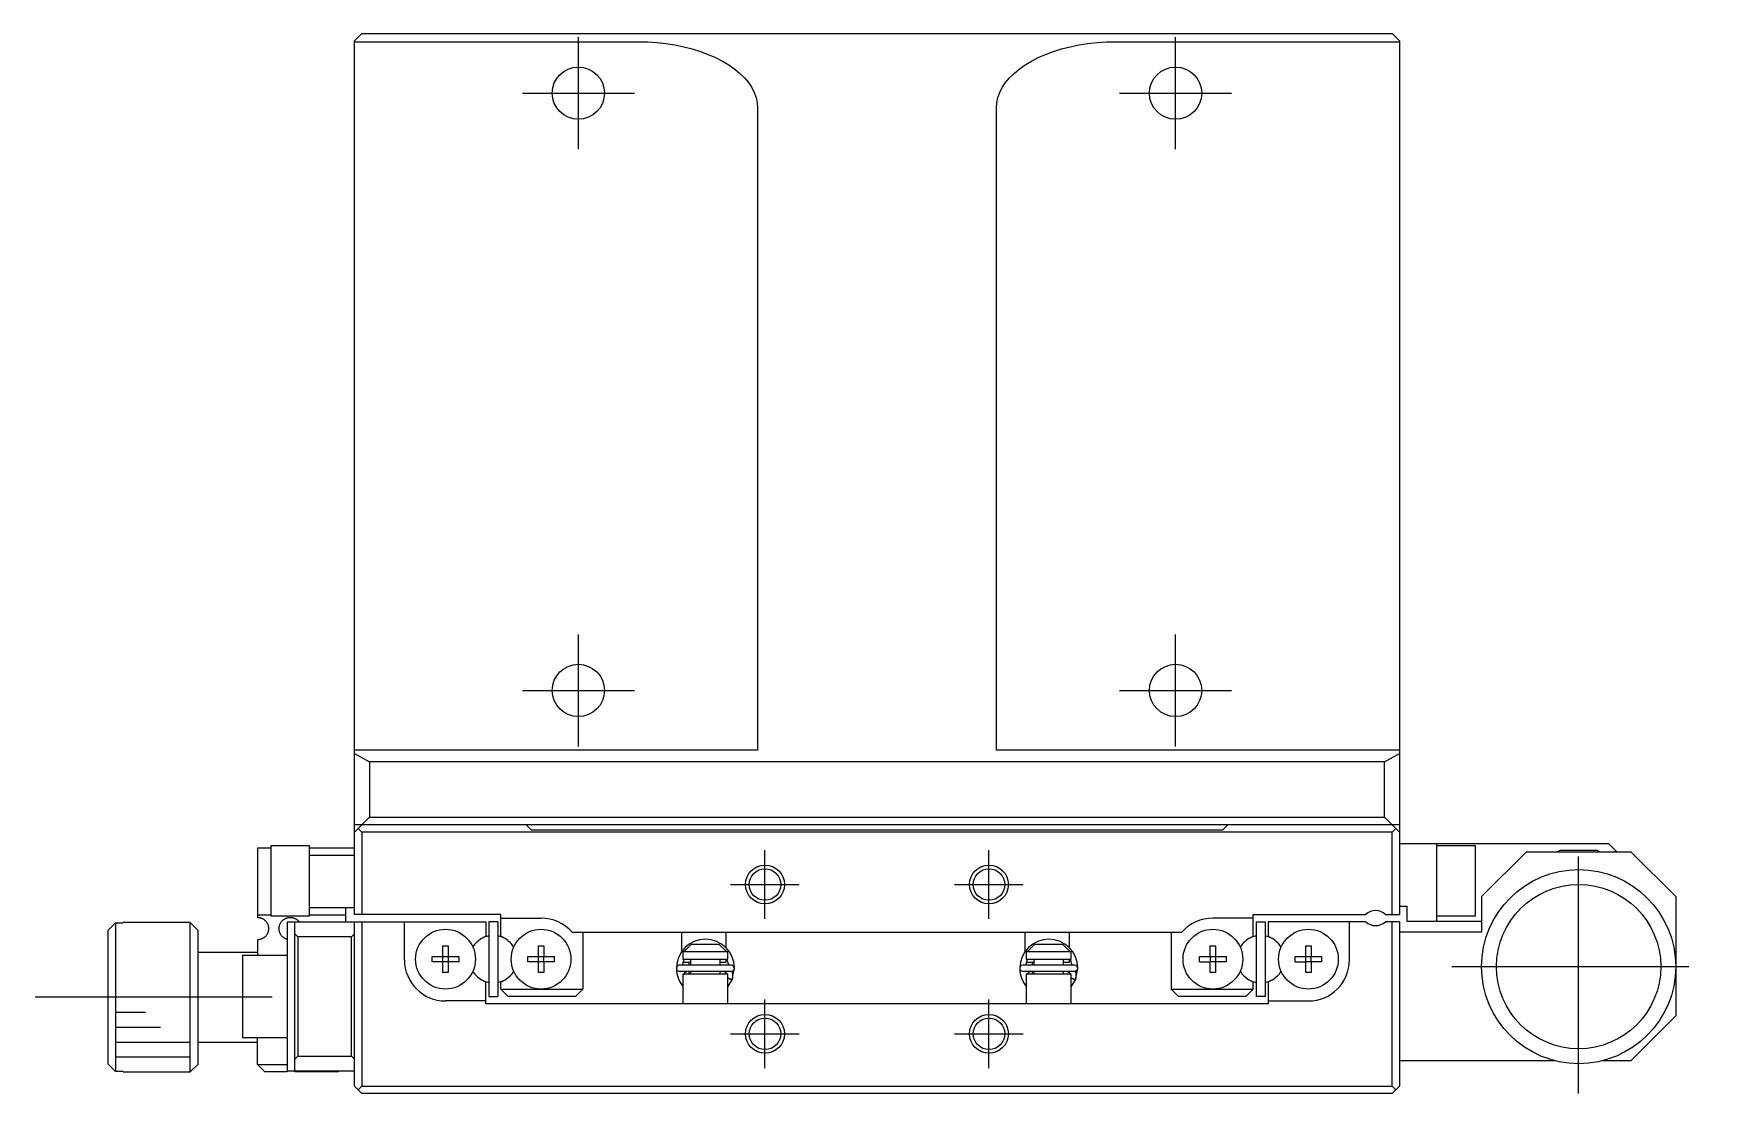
# Model space of a CAD drawing. Extents: x 0 to 461, y -8 to 325.
# Drawn here: x 102 to 214, y 254 to 325 of the extents above; entities that cross this region are included whole.
import ezdxf

# ---------------------------------------------------------------- set-up
doc = ezdxf.new("R2010")
doc.units = 0
doc.header["$LTSCALE"] = 0.5
doc.linetypes.add('CENTER', pattern=[50.8, 31.75, -6.35, 6.35, -6.35])
for name, color, linetype in [('MSM_CENTER', 1, 'CENTER'), ('MSM_CONTINUOUS', 7, 'CONTINUOUS'), ('MSM_NARROW', 5, 'CONTINUOUS')]:
    doc.layers.add(name, color=color, linetype=linetype)

msp = doc.modelspace()

# ---------------------------------------------------------------- linework, layer by layer
at = {"layer": 'MSM_CENTER'}
for p, q in [((138.5, 317.25), (138.5, 324.75)), ((178.5, 317.25), (178.5, 324.75)), ((134.75, 321), (142.25, 321)), ((174.75, 321), (182.25, 321)), ((138.5, 277.25), (138.5, 284.75)), ((178.5, 277.25), (178.5, 284.75)), ((134.75, 281), (142.25, 281)), ((174.75, 281), (182.25, 281)), ((151, 265.7), (151, 270.3)), ((166, 265.7), (166, 270.3)), ((205.5, 254.000001), (205.5, 270.999999)), ((148.7, 268), (153.3, 268)), ((163.7, 268), (168.3, 268)), ((197.000001, 262.5), (213.999999, 262.5)), ((118, 260.45), (102, 260.45)), ((151, 255.7), (151, 260.3)), ((166, 255.7), (166, 260.3)), ((148.7, 258), (153.3, 258)), ((163.7, 258), (168.3, 258))]:
    msp.add_line(p, q, dxfattribs=at)
at = {"layer": 'MSM_CONTINUOUS'}
for p, q in [((124, 325), (123.5, 324.5)), ((124, 325), (193, 325)), ((193.5, 324.5), (193, 325)), ((123.5, 266), (123.5, 324.5)), ((123.5, 324.445691), (142.5, 324.445691)), ((142.5, 324.445691), (143.127673, 324.432021)), ((143.127673, 324.432021), (143.751476, 324.391095)), ((143.751476, 324.391095), (144.367563, 324.323166)), ((144.367563, 324.323166), (144.972136, 324.228652)), ((144.972136, 324.228652), (145.561467, 324.108137)), ((145.561467, 324.108137), (146.131924, 323.962362)), ((146.131924, 323.962362), (146.679989, 323.792228)), ((146.679989, 323.792228), (147.202282, 323.598782)), ((169.797718, 323.598782), (170.320011, 323.792228)), ((170.320011, 323.792228), (170.868076, 323.962362)), ((170.868076, 323.962362), (171.438533, 324.108137)), ((171.438533, 324.108137), (172.027864, 324.228652)), ((172.027864, 324.228652), (172.632437, 324.323166)), ((172.632437, 324.323166), (173.248524, 324.391095)), ((173.248524, 324.391095), (173.872327, 324.432021)), ((173.872327, 324.432021), (174.5, 324.445691)), ((174.5, 324.445691), (193.5, 324.445691)), ((193.5, 324.5), (193.5, 266)), ((147.202282, 323.598782), (147.695584, 323.383218)), ((147.695584, 323.383218), (148.156854, 323.146864)), ((148.156854, 323.146864), (148.583248, 322.891178)), ((148.583248, 322.891178), (148.972136, 322.617736)), ((148.972136, 322.617736), (149.321121, 322.328224)), ((167.678879, 322.328224), (168.027864, 322.617736)), ((168.027864, 322.617736), (168.416752, 322.891178)), ((168.416752, 322.891178), (168.843146, 323.146864)), ((168.843146, 323.146864), (169.304416, 323.383218)), ((169.304416, 323.383218), (169.797718, 323.598782)), ((149.321121, 322.328224), (149.628052, 322.024427)), ((149.628052, 322.024427), (149.891036, 321.708218)), ((149.891036, 321.708218), (150.108452, 321.381546)), ((166.891548, 321.381546), (167.108964, 321.708218)), ((167.108964, 321.708218), (167.371948, 322.024427)), ((167.371948, 322.024427), (167.678879, 322.328224)), ((150.108452, 321.381546), (150.278959, 321.046426)), ((150.278959, 321.046426), (150.401507, 320.704923)), ((150.401507, 320.704923), (150.475339, 320.359143)), ((150.475339, 320.359143), (150.5, 320.011219)), ((166.5, 320.011219), (166.524661, 320.359143)), ((166.524661, 320.359143), (166.598493, 320.704923)), ((166.598493, 320.704923), (166.721041, 321.046426)), ((166.721041, 321.046426), (166.891548, 321.381546)), ((150.5, 320.011219), (150.5, 277)), ((166.5, 277), (166.5, 320.011219)), ((150.5, 277), (123.5, 277)), ((123.5, 276.775113), (124.5, 276.220803)), ((193.5, 277), (166.5, 277)), ((192.5, 276.220803), (193.5, 276.775113)), ((192.5, 276.220803), (124.5, 276.220803)), ((124.5, 276.220803), (124.5, 272.5)), ((192.5, 272.5), (192.5, 276.220803)), ((123.5, 271.5), (124.5, 272.5)), ((124.5, 272.5), (192.5, 272.5)), ((192.5, 272.5), (193.5, 271.5)), ((193.5, 272), (123.5, 272)), ((123.75, 271.75), (124, 271.5)), ((193, 271.5), (124, 271.5)), ((124, 271.5), (124, 266)), ((135.35, 271.65), (135, 272)), ((181.65, 271.65), (135.35, 271.65)), ((182, 272), (181.65, 271.65)), ((193, 271.5), (193.25, 271.75)), ((193, 266), (193, 271.5)), ((117, 270.45), (117.9, 270.45)), ((117, 270.45), (117, 265.8)), ((117.9, 270.6), (117.9, 265.9)), ((120.5, 270.6), (117.9, 270.6)), ((120.5, 265.9), (120.5, 270.6)), ((120.5, 270.45), (123.5, 270.45)), ((123.5, 269.95), (120.5, 269.95)), ((193.5, 270.75), (207.5, 270.75)), ((196, 265.55), (196, 270.75)), ((198.6, 270.6), (196, 270.6)), ((198.6, 265.9), (198.6, 270.6)), ((202, 270.2), (199, 267.2)), ((202, 270.2), (209, 270.2)), ((204.25, 270.287358), (204.075284, 270.2)), ((206.75, 270.287358), (204.25, 270.287358)), ((206.924716, 270.2), (206.75, 270.287358)), ((208.05, 270.2), (207.5, 270.75)), ((208, 270.2), (208, 270.25)), ((212, 267.2), (209, 270.2)), ((199, 267.2), (199, 264.8)), ((212, 267.2), (212, 259.2)), ((108, 265.433974), (108, 265.45)), ((112.5, 265.45), (108, 265.45)), ((112.5, 255.45), (112.5, 265.45)), ((113, 264.95), (112.5, 265.45)), ((117.9, 265.95), (117, 265.95)), ((117, 265.8), (117.011761, 265.799908)), ((117.011761, 265.799908), (117.023492, 265.799632)), ((117.023492, 265.799632), (117.035281, 265.79917)), ((117.035281, 265.79917), (117.046985, 265.798527)), ((117.046985, 265.798527), (117.058909, 265.797683)), ((117.058909, 265.797683), (117.070695, 265.796661)), ((117.070695, 265.796661), (117.08242, 265.795458)), ((117.08242, 265.795458), (117.093969, 265.79409)), ((117.093969, 265.79409), (117.108419, 265.792122)), ((117.108419, 265.792122), (117.122568, 265.789916)), ((117.122568, 265.789916), (117.136399, 265.787492)), ((117.136399, 265.787492), (117.149896, 265.784868)), ((117.149896, 265.784868), (117.167865, 265.780973)), ((117.167865, 265.780973), (117.185273, 265.776756)), ((117.185273, 265.776756), (117.202133, 265.772248)), ((117.202133, 265.772248), (117.226244, 265.765066)), ((117.226244, 265.765066), (117.249352, 265.757343)), ((117.249352, 265.757343), (117.271528, 265.749127)), ((117.271528, 265.749127), (117.292842, 265.740466)), ((117.292842, 265.740466), (117.320658, 265.728)), ((117.320658, 265.728), (117.347218, 265.714789)), ((117.347218, 265.714789), (117.372633, 265.70088)), ((117.372633, 265.70088), (117.413044, 265.676019)), ((117.413044, 265.676019), (117.450896, 265.649327)), ((117.450896, 265.649327), (117.486694, 265.620641)), ((117.486694, 265.620641), (117.520302, 265.590172)), ((117.520302, 265.590172), (117.552403, 265.557299)), ((117.552403, 265.557299), (117.582369, 265.522596)), ((117.582369, 265.522596), (117.610357, 265.48585)), ((117.610357, 265.48585), (117.636149, 265.447259)), ((117.636149, 265.447259), (117.660268, 265.405735)), ((117.9, 265.9), (120.5, 265.9)), ((118.536669, 265.400003), (118.56163, 265.443702)), ((118.56163, 265.443702), (118.58923, 265.485281)), ((118.58923, 265.485281), (118.619339, 265.524693)), ((118.619339, 265.524693), (118.652879, 265.563022)), ((118.652879, 265.563022), (118.689096, 265.599124)), ((118.689096, 265.599124), (118.728079, 265.632945)), ((118.728079, 265.632945), (118.769916, 265.664433)), ((118.769916, 265.664433), (118.807571, 265.689159)), ((118.807571, 265.689159), (118.847783, 265.71217)), ((118.847783, 265.71217), (118.890896, 265.733341)), ((118.890896, 265.733341), (118.913862, 265.743289)), ((118.913862, 265.743289), (118.937859, 265.752742)), ((118.937859, 265.752742), (118.962978, 265.761621)), ((118.962978, 265.761621), (118.98931, 265.769846)), ((118.98931, 265.769846), (119.016947, 265.777337)), ((119, 265.5), (132.3, 265.5)), ((119, 265.5), (119, 255.45)), ((119.016947, 265.777337), (119.04598, 265.784015)), ((119.04598, 265.784015), (119.059192, 265.786662)), ((119.059192, 265.786662), (119.072749, 265.789122)), ((119.072749, 265.789122), (119.08663, 265.791377)), ((119.08663, 265.791377), (119.10081, 265.793408)), ((119.10081, 265.793408), (119.115266, 265.795197)), ((119.115266, 265.795197), (119.129976, 265.796724)), ((119.129976, 265.796724), (119.141128, 265.797685)), ((119.141128, 265.797685), (119.152416, 265.798488)), ((119.152416, 265.798488), (119.163808, 265.799126)), ((119.163808, 265.799126), (119.175271, 265.799592)), ((119.175271, 265.799592), (119.187235, 265.79989)), ((119.187235, 265.79989), (119.199249, 265.799998)), ((119.199249, 265.799998), (119.211264, 265.799914)), ((119.211264, 265.799914), (119.223234, 265.79964)), ((119.223234, 265.79964), (119.236746, 265.799096)), ((119.236746, 265.799096), (119.250172, 265.798312)), ((119.250172, 265.798312), (119.263467, 265.7973)), ((119.263467, 265.7973), (119.276589, 265.796072)), ((119.276589, 265.796072), (119.289493, 265.794639)), ((119.289493, 265.794639), (119.302136, 265.793013)), ((119.302136, 265.793013), (119.321874, 265.790032)), ((119.321874, 265.790032), (119.341036, 265.786622)), ((119.341036, 265.786622), (119.359617, 265.78282)), ((119.359617, 265.78282), (119.377613, 265.778667)), ((119.377613, 265.778667), (119.395021, 265.774202)), ((119.395021, 265.774202), (119.411834, 265.769462)), ((119.411834, 265.769462), (119.452882, 265.756156)), ((119.452882, 265.756156), (119.491242, 265.741332)), ((119.491242, 265.741332), (119.527174, 265.725114)), ((119.5, 255.45), (119.5, 265.5)), ((119.527174, 265.725114), (119.560941, 265.707623)), ((119.560941, 265.707623), (119.592806, 265.688981)), ((119.592806, 265.688981), (119.623029, 265.669311)), ((119.623029, 265.669311), (119.663527, 265.639639)), ((119.663527, 265.639639), (119.701376, 265.607831)), ((119.701376, 265.607831), (119.736674, 265.573938)), ((119.736674, 265.573938), (119.769516, 265.538008)), ((119.769516, 265.538008), (119.799976, 265.500031)), ((120.5, 266.45), (123.5, 266.45)), ((122.9, 265.95), (120.5, 265.95)), ((122.9, 266.45), (122.9, 265.5)), ((133.3, 266), (123.5, 266)), ((123.5, 254.5), (123.5, 265.5)), ((124, 265.5), (124, 254.5)), ((126.85, 262.95), (126.85, 265.5)), ((132.3, 265.5), (132.3, 264.544412)), ((132.5, 265.5), (132.5, 260.5)), ((133.1, 265.5), (132.5, 265.5)), ((133.1, 265.5), (133.1, 260.5)), ((133.3, 264.544412), (133.3, 266)), ((133.3, 265.75), (136, 265.75)), ((183.7, 265.75), (181, 265.75)), ((183.7, 266), (191.238562, 266)), ((183.7, 264.544412), (183.7, 266)), ((183.9, 265.5), (183.9, 260.5)), ((183.9, 265.5), (184.5, 265.5)), ((184.5, 265.5), (184.5, 260.5)), ((184.7, 265.5), (184.7, 264.544412)), ((191.238562, 265.5), (184.7, 265.5)), ((190.15, 262.95), (190.15, 265.5)), ((192.561438, 266), (193.5, 266)), ((193.5, 265.5), (192.561438, 265.5)), ((193, 254.5), (193, 265.5)), ((193.5, 266.55), (194, 266.55)), ((193.5, 265.5), (193.5, 254.5)), ((194, 266.55), (194, 265.55)), ((194, 265.55), (199, 265.55)), ((196, 265.9), (198.6, 265.9)), ((107, 264.932187), (107.5, 265.433974)), ((107, 255.967813), (107, 264.932187)), ((107.5, 265.433974), (107.5, 255.466026)), ((107.5, 265.433974), (108, 265.433974)), ((113, 264.95), (113, 255.95)), ((117.199035, 264.326892), (117.16789, 264.319033)), ((117.22945, 264.335961), (117.199035, 264.326892)), ((117.25935, 264.346269), (117.22945, 264.335961)), ((117.287938, 264.357475), (117.25935, 264.346269)), ((117.315922, 264.369784), (117.287938, 264.357475)), ((117.343034, 264.383046), (117.315922, 264.369784)), ((117.369452, 264.39731), (117.343034, 264.383046)), ((117.390431, 264.409638), (117.369452, 264.39731)), ((117.410903, 264.422579), (117.390431, 264.409638)), ((117.430837, 264.436095), (117.410903, 264.422579)), ((117.459395, 264.457164), (117.430837, 264.436095)), ((117.486684, 264.479353), (117.459395, 264.457164)), ((117.51193, 264.501888), (117.486684, 264.479353)), ((117.535901, 264.5253), (117.51193, 264.501888)), ((117.558376, 264.549285), (117.535901, 264.5253)), ((117.579555, 264.573958), (117.558376, 264.549285)), ((117.600066, 264.600089), (117.579555, 264.573958)), ((117.619174, 264.626771), (117.600066, 264.600089)), ((117.63675, 264.653707), (117.619174, 264.626771)), ((117.652955, 264.681016), (117.63675, 264.653707)), ((117.667522, 264.708074), (117.652955, 264.681016)), ((117.660268, 265.405735), (117.681896, 265.362279)), ((117.680803, 264.735345), (117.667522, 264.708074)), ((117.69275, 264.762604), (117.680803, 264.735345)), ((117.681896, 265.362279), (117.70103, 265.316565)), ((117.703473, 264.789949), (117.69275, 264.762604)), ((117.70103, 265.316565), (117.717334, 265.268932)), ((117.7151, 264.823884), (117.703473, 264.789949)), ((117.724951, 264.857801), (117.7151, 264.823884)), ((117.717334, 265.268932), (117.730926, 265.21807)), ((117.733078, 264.891589), (117.724951, 264.857801)), ((117.730926, 265.21807), (117.741085, 265.165294)), ((117.739533, 264.925138), (117.733078, 264.891589)), ((117.745549, 264.968421), (117.739533, 264.925138)), ((117.741085, 265.165294), (117.745862, 265.128676)), ((117.748991, 265.011131), (117.745549, 264.968421)), ((117.745862, 265.128676), (117.748864, 265.091257)), ((117.748864, 265.091257), (117.749994, 265.053111)), ((117.749994, 265.053111), (117.748991, 265.011131)), ((118.450304, 265.028636), (118.450337, 265.072463)), ((118.452917, 264.983934), (118.450304, 265.028636)), ((118.450337, 265.072463), (118.452858, 265.115407)), ((118.452858, 265.115407), (118.457725, 265.15736)), ((118.458337, 264.938493), (118.452917, 264.983934)), ((118.457725, 265.15736), (118.464791, 265.198214)), ((118.466721, 264.892515), (118.458337, 264.938493)), ((118.464791, 265.198214), (118.477822, 265.25239)), ((118.474804, 264.858724), (118.466721, 264.892515)), ((118.484624, 264.824765), (118.474804, 264.858724)), ((118.477822, 265.25239), (118.494476, 265.304436)), ((118.49623, 264.790761), (118.484624, 264.824765)), ((118.494476, 265.304436), (118.514474, 265.354227)), ((118.50967, 264.756837), (118.49623, 264.790761)), ((118.524084, 264.725011), (118.50967, 264.756837)), ((118.514474, 265.354227), (118.536669, 265.400003)), ((118.540269, 264.693342), (118.524084, 264.725011)), ((118.558221, 264.661983), (118.540269, 264.693342)), ((118.577936, 264.631087), (118.558221, 264.661983)), ((118.599411, 264.600808), (118.577936, 264.631087)), ((118.62264, 264.571298), (118.599411, 264.600808)), ((118.646595, 264.5438), (118.62264, 264.571298)), ((118.672186, 264.51717), (118.646595, 264.5438)), ((118.699351, 264.491564), (118.672186, 264.51717)), ((118.720195, 264.473559), (118.699351, 264.491564)), ((118.741866, 264.456192), (118.720195, 264.473559)), ((118.764323, 264.439523), (118.741866, 264.456192)), ((118.787522, 264.423612), (118.764323, 264.439523)), ((118.812219, 264.408033), (118.787522, 264.423612)), ((118.837681, 264.393329), (118.812219, 264.408033)), ((118.863842, 264.379558), (118.837681, 264.393329)), ((118.890636, 264.366777), (118.863842, 264.379558)), ((118.917217, 264.355357), (118.890636, 264.366777)), ((118.944354, 264.34492), (118.917217, 264.355357)), ((118.971973, 264.335508), (118.944354, 264.34492)), ((119, 264.327158), (118.971973, 264.335508)), ((119.5, 264.7), (119.7, 264.5)), ((119.7, 264.5), (119.7, 256.5)), ((123.3, 264.5), (119.7, 264.5)), ((123.3, 264.5), (123.5, 264.7)), ((123.3, 256.5), (123.3, 264.5)), ((132.3, 264.544412), (132.00625, 264.374815)), ((133.59375, 264.374815), (133.3, 264.544412)), ((138.079062, 264.8), (178.920938, 264.8)), ((138.8, 264.8), (138.8, 261)), ((145.4, 264.8), (145.4, 263.482073)), ((148.4, 263.751317), (148.4, 264.8)), ((168.4, 264.8), (168.4, 263.482073)), ((171.4, 263.751317), (171.4, 264.8)), ((178.2, 264.8), (178.2, 261)), ((183.40625, 264.374815), (183.7, 264.544412)), ((184.7, 264.544412), (184.99375, 264.374815)), ((199, 264.8), (193.5, 264.8)), ((117, 263.45), (113, 263.45)), ((116, 263.25), (116, 257.75)), ((119, 263.25), (116, 263.25)), ((117.034494, 264.300794), (117, 264.3)), ((117, 264.3), (117, 263.25)), ((117.068896, 264.303171), (117.034494, 264.300794)), ((117.10276, 264.307074), (117.068896, 264.303171)), ((117.136358, 264.3125), (117.10276, 264.307074)), ((117.16789, 264.319033), (117.136358, 264.3125)), ((129.42, 263.886361), (129.78, 263.886361)), ((129.42, 263.18), (129.42, 263.886361)), ((129.78, 263.886361), (129.78, 263.18)), ((135.82, 263.886361), (136.18, 263.886361)), ((135.82, 263.18), (135.82, 263.886361)), ((136.18, 263.886361), (136.18, 263.18)), ((148.5, 263.5), (145.5, 263.5)), ((145.5, 263.5), (145.5, 263)), ((145.554317, 263.5), (146.083485, 264)), ((146.083485, 264), (147.916515, 264)), ((147.916515, 264), (148.445683, 263.5)), ((148.5, 263), (148.5, 263.5)), ((171.5, 263.5), (168.5, 263.5)), ((168.5, 263.5), (168.5, 263)), ((168.554317, 263.5), (169.083485, 264)), ((169.083485, 264), (170.916515, 264)), ((170.916515, 264), (171.445683, 263.5)), ((171.5, 263), (171.5, 263.5)), ((180.82, 263.886361), (181.18, 263.886361)), ((180.82, 263.18), (180.82, 263.886361)), ((181.18, 263.886361), (181.18, 263.18)), ((187.22, 263.886361), (187.58, 263.886361)), ((187.22, 263.18), (187.22, 263.886361)), ((187.58, 263.886361), (187.58, 263.18)), ((128.713639, 263.18), (129.42, 263.18)), ((128.713639, 262.82), (128.713639, 263.18)), ((129.42, 262.82), (128.713639, 262.82)), ((129.430372, 263.169628), (129.42, 263.18)), ((129.430372, 262.830372), (129.42, 262.82)), ((129.42, 262.113639), (129.42, 262.82)), ((129.78, 262.113639), (129.42, 262.113639)), ((129.430372, 263.169628), (129.769628, 263.169628)), ((129.430372, 262.830372), (129.430372, 263.169628)), ((129.769628, 262.830372), (129.430372, 262.830372)), ((129.769628, 263.169628), (129.78, 263.18)), ((129.769628, 263.169628), (129.769628, 262.830372)), ((129.769628, 262.830372), (129.78, 262.82)), ((129.78, 263.18), (130.486361, 263.18)), ((129.78, 262.82), (129.78, 262.113639)), ((130.486361, 262.82), (129.78, 262.82)), ((130.486361, 263.18), (130.486361, 262.82)), ((135.113639, 263.18), (135.82, 263.18)), ((135.113639, 262.82), (135.113639, 263.18)), ((135.82, 262.82), (135.113639, 262.82)), ((135.830372, 263.169628), (135.82, 263.18)), ((135.830372, 262.830372), (135.82, 262.82)), ((135.82, 262.113639), (135.82, 262.82)), ((136.18, 262.113639), (135.82, 262.113639)), ((135.830372, 263.169628), (136.169628, 263.169628)), ((135.830372, 262.830372), (135.830372, 263.169628)), ((136.169628, 262.830372), (135.830372, 262.830372)), ((136.169628, 263.169628), (136.18, 263.18)), ((136.169628, 263.169628), (136.169628, 262.830372)), ((136.169628, 262.830372), (136.18, 262.82)), ((136.18, 263.18), (136.886361, 263.18)), ((136.18, 262.82), (136.18, 262.113639)), ((136.886361, 262.82), (136.18, 262.82)), ((136.886361, 263.18), (136.886361, 262.82)), ((148.759909, 262.588494), (145.259909, 262.588494)), ((145.259909, 262.198494), (148.759909, 262.198494)), ((145.466596, 262.588548), (145.577142, 263.000149)), ((145.5, 263), (148.5, 263)), ((145.523387, 262.8), (146, 262.8)), ((145.610924, 262.069223), (145.619914, 262.081327)), ((145.619914, 262.081327), (145.629497, 262.092964)), ((145.629497, 262.092964), (145.639647, 262.104106)), ((145.639647, 262.104106), (145.650336, 262.114726)), ((145.650336, 262.114726), (145.661538, 262.124801)), ((145.661538, 262.124801), (145.673223, 262.134307)), ((145.673223, 262.134307), (145.68536, 262.143222)), ((145.68536, 262.143222), (145.69792, 262.151527)), ((145.69792, 262.151527), (145.710871, 262.159202)), ((145.710871, 262.159202), (145.724181, 262.166231)), ((145.724181, 262.166231), (145.737816, 262.172599)), ((145.737816, 262.172599), (145.751744, 262.178292)), ((145.751744, 262.178292), (145.76593, 262.183297)), ((145.76593, 262.183297), (145.780341, 262.187604)), ((145.780341, 262.187604), (145.794943, 262.191205)), ((145.794943, 262.191205), (145.809699, 262.194091)), ((145.809699, 262.194091), (145.824577, 262.196256)), ((145.824577, 262.196256), (145.839539, 262.197697)), ((145.839539, 262.197697), (145.854552, 262.19841)), ((145.854552, 262.19841), (145.861589, 262.198494)), ((145.9, 262.8), (145.9, 262.588494)), ((145.9, 262.198494), (145.9, 262)), ((146, 263), (146, 262.588494)), ((146, 262.198494), (146, 262)), ((148, 262.588494), (148, 263)), ((148, 262.8), (148.4, 262.8)), ((148, 262), (148, 262.198494)), ((148.158228, 262.198494), (148.172462, 262.19816)), ((148.172462, 262.19816), (148.187451, 262.197098)), ((148.187451, 262.197098), (148.202369, 262.195311)), ((148.202369, 262.195311), (148.217181, 262.192802)), ((148.217181, 262.192802), (148.231853, 262.189578)), ((148.231853, 262.189578), (148.246349, 262.185646)), ((148.246349, 262.185646), (148.260635, 262.181013)), ((148.260635, 262.181013), (148.274678, 262.175691)), ((148.274678, 262.175691), (148.288444, 262.169691)), ((148.288444, 262.169691), (148.301901, 262.163027)), ((148.301901, 262.163027), (148.315015, 262.155712)), ((148.315015, 262.155712), (148.327755, 262.147764)), ((148.327755, 262.147764), (148.34009, 262.139199)), ((148.34009, 262.139199), (148.351989, 262.130037)), ((148.351989, 262.130037), (148.363423, 262.120299)), ((148.363423, 262.120299), (148.374363, 262.110006)), ((148.374363, 262.110006), (148.384781, 262.099183)), ((148.384781, 262.099183), (148.394649, 262.087853)), ((148.394649, 262.087853), (148.403944, 262.076043)), ((148.4, 262.8), (148.4, 263)), ((148.442321, 263.00019), (148.553536, 262.588515)), ((148.787204, 262.191862), (148.783279, 262.20001)), ((148.801115, 262.160489), (148.787204, 262.191862)), ((148.813441, 262.128473), (148.801115, 262.160489)), ((148.82415, 262.095893), (148.813441, 262.128473)), ((148.833217, 262.062829), (148.82415, 262.095893)), ((148.852997, 261.91034), (148.953626, 262.366346)), ((171.759909, 262.588494), (168.259909, 262.588494)), ((168.259909, 262.198494), (171.759909, 262.198494)), ((168.466596, 262.588548), (168.577142, 263.000149)), ((168.5, 263), (171.5, 263)), ((168.523387, 262.8), (169, 262.8)), ((168.610924, 262.069223), (168.619914, 262.081327)), ((168.619914, 262.081327), (168.629497, 262.092964)), ((168.629497, 262.092964), (168.639647, 262.104106)), ((168.639647, 262.104106), (168.650336, 262.114726)), ((168.650336, 262.114726), (168.661538, 262.124801)), ((168.661538, 262.124801), (168.673223, 262.134307)), ((168.673223, 262.134307), (168.68536, 262.143222)), ((168.68536, 262.143222), (168.69792, 262.151527)), ((168.69792, 262.151527), (168.710871, 262.159202)), ((168.710871, 262.159202), (168.724181, 262.166231)), ((168.724181, 262.166231), (168.737816, 262.172599)), ((168.737816, 262.172599), (168.751744, 262.178292)), ((168.751744, 262.178292), (168.76593, 262.183297)), ((168.76593, 262.183297), (168.780341, 262.187604)), ((168.780341, 262.187604), (168.794943, 262.191205)), ((168.794943, 262.191205), (168.809699, 262.194091)), ((168.809699, 262.194091), (168.824577, 262.196256)), ((168.824577, 262.196256), (168.839539, 262.197697)), ((168.839539, 262.197697), (168.854552, 262.19841)), ((168.854552, 262.19841), (168.861589, 262.198494)), ((168.9, 262.8), (168.9, 262.588494)), ((168.9, 262.198494), (168.9, 262)), ((169, 263), (169, 262.588494)), ((169, 262.198494), (169, 262)), ((171, 262.588494), (171, 263)), ((171, 262.8), (171.4, 262.8)), ((171, 262), (171, 262.198494)), ((171.158228, 262.198494), (171.172462, 262.19816)), ((171.172462, 262.19816), (171.187451, 262.197098)), ((171.187451, 262.197098), (171.202369, 262.195311)), ((171.202369, 262.195311), (171.217181, 262.192802)), ((171.217181, 262.192802), (171.231853, 262.189578)), ((171.231853, 262.189578), (171.246349, 262.185646)), ((171.246349, 262.185646), (171.260635, 262.181013)), ((171.260635, 262.181013), (171.274678, 262.175691)), ((171.274678, 262.175691), (171.288444, 262.169691)), ((171.288444, 262.169691), (171.301901, 262.163027)), ((171.301901, 262.163027), (171.315015, 262.155712)), ((171.315015, 262.155712), (171.327755, 262.147764)), ((171.327755, 262.147764), (171.34009, 262.139199)), ((171.34009, 262.139199), (171.351989, 262.130037)), ((171.351989, 262.130037), (171.363423, 262.120299)), ((171.363423, 262.120299), (171.374363, 262.110006)), ((171.374363, 262.110006), (171.384781, 262.099183)), ((171.384781, 262.099183), (171.394649, 262.087853)), ((171.394649, 262.087853), (171.403944, 262.076043)), ((171.4, 262.8), (171.4, 263)), ((171.442321, 263.00019), (171.553536, 262.588515)), ((171.787204, 262.191862), (171.783279, 262.20001)), ((171.801115, 262.160489), (171.787204, 262.191862)), ((171.794456, 261.625632), (171.953626, 262.366346)), ((171.813441, 262.128473), (171.801115, 262.160489)), ((171.82415, 262.095893), (171.813441, 262.128473)), ((171.833217, 262.062829), (171.82415, 262.095893)), ((180.113639, 263.18), (180.82, 263.18)), ((180.113639, 262.82), (180.113639, 263.18)), ((180.113639, 262.82), (180.82, 262.82)), ((180.830372, 263.169628), (180.82, 263.18)), ((180.830372, 262.830372), (180.82, 262.82)), ((180.82, 262.113639), (180.82, 262.82)), ((181.18, 262.113639), (180.82, 262.113639)), ((180.830372, 263.169628), (181.169628, 263.169628)), ((180.830372, 262.830372), (180.830372, 263.169628)), ((181.169628, 262.830372), (180.830372, 262.830372)), ((181.169628, 263.169628), (181.18, 263.18)), ((181.169628, 263.169628), (181.169628, 262.830372)), ((181.169628, 262.830372), (181.18, 262.82)), ((181.18, 263.18), (181.886361, 263.18)), ((181.18, 262.82), (181.18, 262.113639)), ((181.886361, 262.82), (181.18, 262.82)), ((181.886361, 263.18), (181.886361, 262.82)), ((186.513639, 263.18), (187.22, 263.18)), ((186.513639, 262.82), (186.513639, 263.18)), ((186.513639, 262.82), (187.22, 262.82)), ((187.230372, 263.169628), (187.22, 263.18)), ((187.230372, 262.830372), (187.22, 262.82)), ((187.22, 262.113639), (187.22, 262.82)), ((187.58, 262.113639), (187.22, 262.113639)), ((187.230372, 263.169628), (187.569628, 263.169628)), ((187.230372, 262.830372), (187.230372, 263.169628)), ((187.569628, 262.830372), (187.230372, 262.830372)), ((187.569628, 263.169628), (187.58, 263.18)), ((187.569628, 263.169628), (187.569628, 262.830372)), ((187.569628, 262.830372), (187.58, 262.82)), ((187.58, 263.18), (188.286361, 263.18)), ((187.58, 262.82), (187.58, 262.113639)), ((188.286361, 262.82), (187.58, 262.82)), ((188.286361, 263.18), (188.286361, 262.82)), ((132.00625, 261.625185), (132.3, 261.455588)), ((132.3, 260), (132.3, 261.455588)), ((133.3, 261.455588), (133.59375, 261.625185)), ((133.3, 261), (133.3, 261.455588)), ((133.3, 261), (138.8, 261)), ((133.8, 260.5), (133.3, 261)), ((138.8, 261), (138.3, 260.5)), ((145.199978, 261.686351), (145.200405, 261.685039)), ((145.200405, 261.685039), (145.20079, 261.683862)), ((145.20079, 261.683862), (145.201207, 261.682599)), ((145.201207, 261.682599), (145.201903, 261.680506)), ((145.201903, 261.680506), (145.202791, 261.677866)), ((145.202791, 261.677866), (145.203148, 261.676817)), ((145.203148, 261.676817), (145.203804, 261.6749)), ((145.203804, 261.6749), (145.204216, 261.673707)), ((145.204216, 261.673707), (145.205723, 261.669398)), ((145.205723, 261.669398), (145.20623, 261.667969)), ((145.20623, 261.667969), (145.207238, 261.665157)), ((145.207238, 261.665157), (145.221835, 261.628106)), ((145.222069, 261.631769), (145.221567, 261.629372)), ((145.221567, 261.629372), (145.222295, 261.629678)), ((145.221835, 261.628106), (145.221567, 261.629372)), ((148.5, 262), (145.5, 262)), ((145.5, 262), (145.5, 260)), ((145.574638, 262.000019), (145.575663, 262.00277)), ((145.575663, 262.00277), (145.581354, 262.016743)), ((145.581354, 262.016743), (145.587745, 262.030409)), ((145.587745, 262.030409), (145.594817, 262.043733)), ((145.594817, 262.043733), (145.602551, 262.056682)), ((145.602551, 262.056682), (145.610924, 262.069223)), ((148.403944, 262.076043), (148.412638, 262.063781)), ((148.412638, 262.063781), (148.42071, 262.051097)), ((148.42071, 262.051097), (148.428138, 262.03802)), ((148.428138, 262.03802), (148.4349, 262.024582)), ((148.4349, 262.024582), (148.440978, 262.010817)), ((148.440978, 262.010817), (148.445178, 262.000023)), ((148.791873, 261.619909), (148.49999, 261.7237)), ((148.5, 260), (148.5, 262)), ((148.511398, 261.728089), (148.5, 261.734268)), ((148.500223, 261.145563), (148.795599, 261.625969)), ((148.523513, 261.721755), (148.511398, 261.728089)), ((148.536263, 261.715308), (148.523513, 261.721755)), ((148.549565, 261.70879), (148.536263, 261.715308)), ((148.563328, 261.702246), (148.549565, 261.70879)), ((148.577461, 261.695719), (148.563328, 261.702246)), ((148.59187, 261.689253), (148.577461, 261.695719)), ((148.606458, 261.682891), (148.59187, 261.689253)), ((148.621128, 261.676675), (148.606458, 261.682891)), ((148.635781, 261.670647), (148.621128, 261.676675)), ((148.650321, 261.664848), (148.635781, 261.670647)), ((148.664649, 261.659315), (148.650321, 261.664848)), ((148.67867, 261.654087), (148.664649, 261.659315)), ((148.692291, 261.649197), (148.67867, 261.654087)), ((148.70542, 261.644679), (148.692291, 261.649197)), ((148.71797, 261.640562), (148.70542, 261.644679)), ((148.729857, 261.636875), (148.71797, 261.640562)), ((148.741001, 261.633641), (148.729857, 261.636875)), ((148.751328, 261.630883), (148.741001, 261.633641)), ((148.760769, 261.628619), (148.751328, 261.630883)), ((148.769261, 261.626864), (148.760769, 261.628619)), ((148.776747, 261.62563), (148.769261, 261.626864)), ((148.783177, 261.624924), (148.776747, 261.62563)), ((148.788509, 261.624753), (148.783177, 261.624924)), ((148.787244, 261.61238), (148.789121, 261.620888)), ((148.792706, 261.625116), (148.788509, 261.624753)), ((148.795741, 261.626011), (148.792706, 261.625116)), ((148.797593, 261.627433), (148.795741, 261.626011)), ((148.79825, 261.629372), (148.797593, 261.627433)), ((148.797982, 261.628106), (148.810057, 261.658283)), ((148.810057, 261.658283), (148.821239, 261.690714)), ((148.821239, 261.690714), (148.830784, 261.723654)), ((148.830784, 261.723654), (148.83867, 261.75702)), ((148.840621, 262.02936), (148.833217, 262.062829)), ((148.83867, 261.75702), (148.844877, 261.79073)), ((148.846344, 261.99557), (148.840621, 262.02936)), ((148.844877, 261.79073), (148.849392, 261.824702)), ((148.850371, 261.961541), (148.846344, 261.99557)), ((148.849392, 261.824702), (148.852203, 261.858853)), ((148.852693, 261.927357), (148.850371, 261.961541)), ((148.852203, 261.858853), (148.853304, 261.893099)), ((148.853304, 261.893099), (148.852693, 261.927357)), ((168.199978, 261.686351), (168.200405, 261.685039)), ((168.200405, 261.685039), (168.20079, 261.683862)), ((168.20079, 261.683862), (168.201207, 261.682599)), ((168.201207, 261.682599), (168.201903, 261.680506)), ((168.201903, 261.680506), (168.202791, 261.677866)), ((168.202791, 261.677866), (168.203148, 261.676817)), ((168.203148, 261.676817), (168.203804, 261.6749)), ((168.203804, 261.6749), (168.204216, 261.673707)), ((168.204216, 261.673707), (168.205723, 261.669398)), ((168.205723, 261.669398), (168.20623, 261.667969)), ((168.20623, 261.667969), (168.207238, 261.665157)), ((168.207238, 261.665157), (168.221835, 261.628106)), ((168.222069, 261.631769), (168.221567, 261.629372)), ((168.221567, 261.629372), (168.222295, 261.629678)), ((168.221835, 261.628106), (168.221567, 261.629372)), ((171.5, 262), (168.5, 262)), ((168.5, 262), (168.5, 260)), ((168.574638, 262.000019), (168.575663, 262.00277)), ((168.575663, 262.00277), (168.581354, 262.016743)), ((168.581354, 262.016743), (168.587745, 262.030409)), ((168.587745, 262.030409), (168.594817, 262.043733)), ((168.594817, 262.043733), (168.602551, 262.056682)), ((168.602551, 262.056682), (168.610924, 262.069223)), ((171.403944, 262.076043), (171.412638, 262.063781)), ((171.412638, 262.063781), (171.42071, 262.051097)), ((171.42071, 262.051097), (171.428138, 262.03802)), ((171.428138, 262.03802), (171.4349, 262.024582)), ((171.4349, 262.024582), (171.440978, 262.010817)), ((171.440978, 262.010817), (171.445178, 262.000023)), ((171.791873, 261.619909), (171.49999, 261.7237)), ((171.5, 260), (171.5, 262)), ((171.511398, 261.728089), (171.5, 261.734268)), ((171.500223, 261.145563), (171.795599, 261.625969)), ((171.523513, 261.721755), (171.511398, 261.728089)), ((171.536263, 261.715308), (171.523513, 261.721755)), ((171.549565, 261.70879), (171.536263, 261.715308)), ((171.563328, 261.702246), (171.549565, 261.70879)), ((171.577461, 261.695719), (171.563328, 261.702246)), ((171.59187, 261.689253), (171.577461, 261.695719)), ((171.606458, 261.682891), (171.59187, 261.689253)), ((171.621128, 261.676675), (171.606458, 261.682891)), ((171.635781, 261.670647), (171.621128, 261.676675)), ((171.650321, 261.664848), (171.635781, 261.670647)), ((171.664649, 261.659315), (171.650321, 261.664848)), ((171.67867, 261.654087), (171.664649, 261.659315)), ((171.692291, 261.649197), (171.67867, 261.654087)), ((171.70542, 261.644679), (171.692291, 261.649197)), ((171.71797, 261.640562), (171.70542, 261.644679)), ((171.729857, 261.636875), (171.71797, 261.640562)), ((171.741001, 261.633641), (171.729857, 261.636875)), ((171.751328, 261.630883), (171.741001, 261.633641)), ((171.760769, 261.628619), (171.751328, 261.630883)), ((171.769261, 261.626864), (171.760769, 261.628619)), ((171.776747, 261.62563), (171.769261, 261.626864)), ((171.783177, 261.624924), (171.776747, 261.62563)), ((171.788509, 261.624753), (171.783177, 261.624924)), ((171.792706, 261.625116), (171.788509, 261.624753)), ((171.795741, 261.626011), (171.792706, 261.625116)), ((171.797593, 261.627433), (171.795741, 261.626011)), ((171.79825, 261.629372), (171.797593, 261.627433)), ((171.797982, 261.628106), (171.810057, 261.658283)), ((171.810057, 261.658283), (171.821239, 261.690714)), ((171.821239, 261.690714), (171.830784, 261.723654)), ((171.830784, 261.723654), (171.83867, 261.75702)), ((171.840621, 262.02936), (171.833217, 262.062829)), ((171.83867, 261.75702), (171.844877, 261.79073)), ((171.846344, 261.99557), (171.840621, 262.02936)), ((171.844877, 261.79073), (171.849392, 261.824702)), ((171.850371, 261.961541), (171.846344, 261.99557)), ((171.849392, 261.824702), (171.852203, 261.858853)), ((171.852693, 261.927357), (171.850371, 261.961541)), ((171.852203, 261.858853), (171.853304, 261.893099)), ((171.853304, 261.893099), (171.852693, 261.927357)), ((178.2, 261), (183.7, 261)), ((178.7, 260.5), (178.2, 261)), ((183.7, 261), (183.2, 260.5)), ((183.7, 261.455588), (183.40625, 261.625185)), ((183.7, 261), (183.7, 261.455588)), ((184.99375, 261.625185), (184.7, 261.455588)), ((184.7, 261.455588), (184.7, 260)), ((132.3, 260.2), (129.6, 260.2)), ((184.7, 260), (132.3, 260)), ((132.5, 260.5), (133.1, 260.5)), ((138.3, 260.5), (133.8, 260.5)), ((183.2, 260.5), (178.7, 260.5)), ((184.5, 260.5), (183.9, 260.5)), ((184.7, 260.2), (187.4, 260.2)), ((209, 256.2), (212, 259.2)), ((116, 257.75), (119, 257.75)), ((117, 255.95), (117, 257.75)), ((113, 257.45), (117, 257.45)), ((119.7, 256.5), (119.5, 256.3)), ((119.7, 256.5), (123.3, 256.5)), ((123.5, 256.3), (123.3, 256.5)), ((107.5, 255.466026), (107, 255.967813)), ((108, 255.466026), (107.5, 255.466026)), ((108, 255.45), (108, 255.466026)), ((108, 255.45), (112.5, 255.45)), ((112.5, 255.45), (113, 255.95)), ((117, 255.95), (119, 255.95)), ((117, 255.95), (117.5, 255.45)), ((119, 255.45), (117.5, 255.45)), ((123.5, 255.5), (119, 255.5)), ((122.4, 255.45), (119.5, 255.45)), ((122.4, 255.45), (122.45, 255.5)), ((203.900004, 256.2), (193.5, 256.2)), ((209, 256.2), (207.099996, 256.2)), ((124, 254), (123.5, 254.5)), ((124, 254.5), (123.75, 254.25)), ((124, 254.5), (193, 254.5)), ((193.25, 254.25), (193, 254.5)), ((193, 254), (193.5, 254.5)), ((193, 254), (124, 254))]:
    msp.add_line(p, q, dxfattribs=at)
for centre, radius in [((138.5, 321), 1.75), ((178.5, 321), 1.75), ((138.5, 281), 1.75), ((178.5, 281), 1.75), ((151, 268), 1.0565), ((166, 268), 1.0565), ((205.5, 262.5), 6.5), ((205.5, 262.5), 5.5), ((129.6, 263), 2), ((136, 263), 2), ((181, 263), 2), ((187.4, 263), 2), ((151, 258), 1.0565), ((166, 258), 1.0565)]:
    msp.add_circle(centre, radius, dxfattribs=at)
for centre, radius, start, end in [((136, 263), 2.75, 40.885193, 90), ((181, 263), 2.75, 90, 139.114807), ((191.9, 265.25), 1, 48.590378, 131.409622), ((191.9, 266.25), 1, 228.590378, 311.409622), ((132.8, 263), 1.5875, 120, 134.905108), ((132.800001, 263), 1.5875, 100.89309, 120), ((132.800001, 263), 1.5875, 60.000031, 79.106984), ((132.8, 263), 1.5875, 45, 60), ((147.009953, 262.393541), 1.943923, 0.656704, 179.267799), ((170.009953, 262.393541), 1.943923, 0.656704, 179.267799), ((184.2, 263), 1.5875, 120, 135), ((184.199999, 263), 1.5875, 100.893016, 119.999969), ((184.199999, 263), 1.5875, 59.999969, 79.10691), ((184.2, 263), 1.5875, 45, 60), ((132.91481, 262.885), 1.75, 134.909513, 148.113496), ((132.800001, 263), 1.5875, 134.952304, 149.566818), ((132.68519, 262.885), 1.75, 31.886504, 45.004406), ((132.800001, 263), 1.5875, 30.433263, 45.000026), ((184.31481, 262.885), 1.75, 134.995594, 148.113496), ((184.199999, 263), 1.5875, 134.999974, 149.566737), ((184.08519, 262.885), 1.75, 31.886504, 45.004406), ((184.199999, 263), 1.5875, 30.433182, 44.999974), ((129.6, 262.95), 2.75, 180, 270), ((132.91481, 263.115), 1.75, 211.886504, 225.004406), ((132.800001, 263), 1.5875, 210.433182, 224.999974), ((132.68519, 263.115), 1.75, 314.995594, 328.113496), ((132.800001, 263), 1.5875, 314.999974, 329.566737), ((145.259909, 262.393494), 0.195, 90, 270), ((147.015235, 262.395253), 1.949289, 180.760743, 218.971778), ((148.759909, 262.393494), 0.195, 270, 90), ((168.259909, 262.393494), 0.195, 90, 270), ((170.015235, 262.395253), 1.949289, 180.760743, 218.971778), ((171.759909, 262.393494), 0.195, 270, 90), ((184.31481, 263.115), 1.75, 211.886504, 225.004406), ((184.199999, 263), 1.5875, 210.433263, 225.000026), ((184.199999, 263), 1.5875, 315.000026, 329.566818), ((184.08519, 263.115), 1.75, 314.995594, 328.113496), ((187.4, 262.95), 2.75, 270, 0), ((132.8, 263), 1.5875, 225, 240), ((132.800001, 263), 1.5875, 239.999969, 259.10691), ((132.800001, 263), 1.5875, 280.893016, 300), ((132.8, 263), 1.5875, 300, 315), ((184.2, 263), 1.5875, 225, 240), ((184.199999, 263), 1.5875, 240.000031, 259.106984), ((184.199999, 263), 1.5875, 280.89309, 300.000031), ((184.2, 263), 1.5875, 300, 315)]:
    msp.add_arc(centre, radius, start, end, dxfattribs=at)
at = {"layer": 'MSM_NARROW'}
for p, q in [((107.5, 259.45), (109.5, 259.45)), ((107.5, 258.45), (110.5, 258.45)), ((107.5, 257.45), (112.5, 257.45)), ((107.5, 256.45), (112.5, 256.45))]:
    msp.add_line(p, q, dxfattribs=at)
for centre in [(151, 268), (166, 268), (151, 258), (166, 258)]:
    msp.add_circle(centre, 1.3, dxfattribs=at)

doc.saveas('drawing.dxf')
